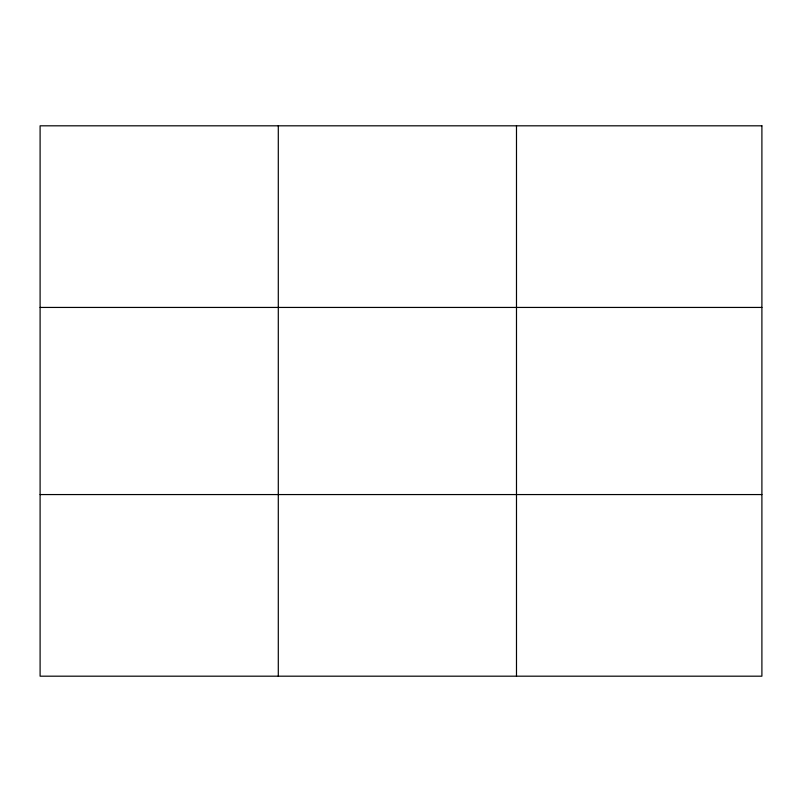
<?xml version="1.0" encoding="UTF-8"?>
<svg xmlns="http://www.w3.org/2000/svg" width="802" height="802" viewBox="0 0 802 802"><rect width="100%" height="100%" fill="white"/><g stroke="black" fill="none" stroke-linecap="round" stroke-linejoin="round"><path stroke-width="1.2" d="M278.294 676.186L278.294 125.814M516.488 676.186L516.488 125.814M40.1 307.437L761.9 307.437M40.1 494.563L761.9 494.563M761.9 125.814L761.9 676.186L40.1 676.186L40.1 125.814L761.9 125.814"/></g></svg>
